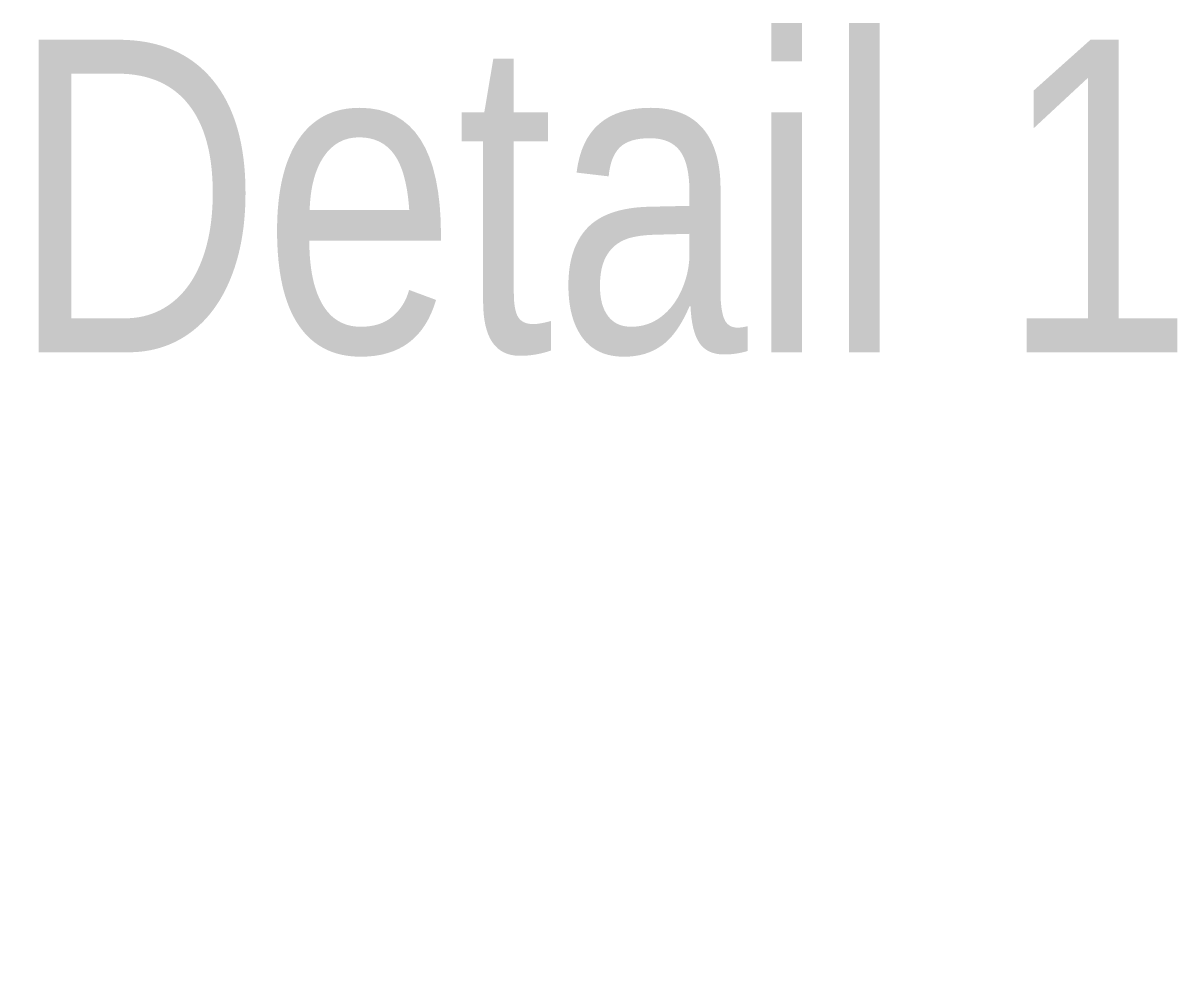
# Model space of a CAD drawing. Header units: millimetres. Extents: x 5064 to 11004, y 3085 to 7285.
# Drawn here: x 6099.4 to 6284.3, y 5473.6 to 5625.4 of the extents above; entities that cross this region are included whole.
import ezdxf
from ezdxf import colors
from ezdxf.entities.mleader import LeaderData, LeaderLine
from ezdxf.math import Vec2, Vec3

# ---------------------------------------------------------------- set-up
doc = ezdxf.new("R2010")
doc.units = ezdxf.units.MM
doc.header["$LTSCALE"] = 0.3
doc.styles.add('SEACAD_Arial', font='arial.ttf', dxfattribs={"width": 0.8})

msp = doc.modelspace()

# ---------------------------------------------------------------- leaders
ml = msp.add_multileader_mtext('Standard')
ml.set_content('Detail 1', color=256, style='SEACAD_Arial')
ml.set_leader_properties(lineweight=-3)
ml.build(insert=Vec2(0, 0))
ml.multileader.update_dxf_attribs({"text_right_attachment_type": 6, "dogleg_length": 2, "arrow_head_size": 60, "scale": 20})
ctx = ml.context
ctx.base_point, ctx.scale, ctx.char_height, ctx.arrow_head_size, ctx.landing_gap_size, ctx.plane_origin = Vec3(6077.32, 5597.3), 20, 50, 60, 20, Vec3(7484.53, 5487.1)
ctx.right_attachment = 6
notes = []
notes.append((ctx, [(0, (1, 1, 0), (6037.32, 5597.3), (1, 0), 40, [(0, [(5864.8, 5521.3)], 0, [])])]))
ctx.mtext.insert, ctx.mtext.flow_direction = Vec3(6097.32, 5622.71), 5
for ctx, leaders in notes:
    for number, flags, end, landing, length, lines in leaders:
        leader = LeaderData()
        leader.index, (leader.has_last_leader_line, leader.has_dogleg_vector, leader.attachment_direction) = number, flags
        leader.last_leader_point, leader.dogleg_vector, leader.dogleg_length = Vec3(end), Vec3(landing), length
        for number, points, colour, breaks in lines:
            line = LeaderLine()
            line.index, line.vertices, line.color, line.breaks = number, Vec3.list(points), colors.encode_raw_color(colour), breaks
            leader.lines.append(line)
        ctx.leaders.append(leader)

doc.saveas('drawing.dxf')
